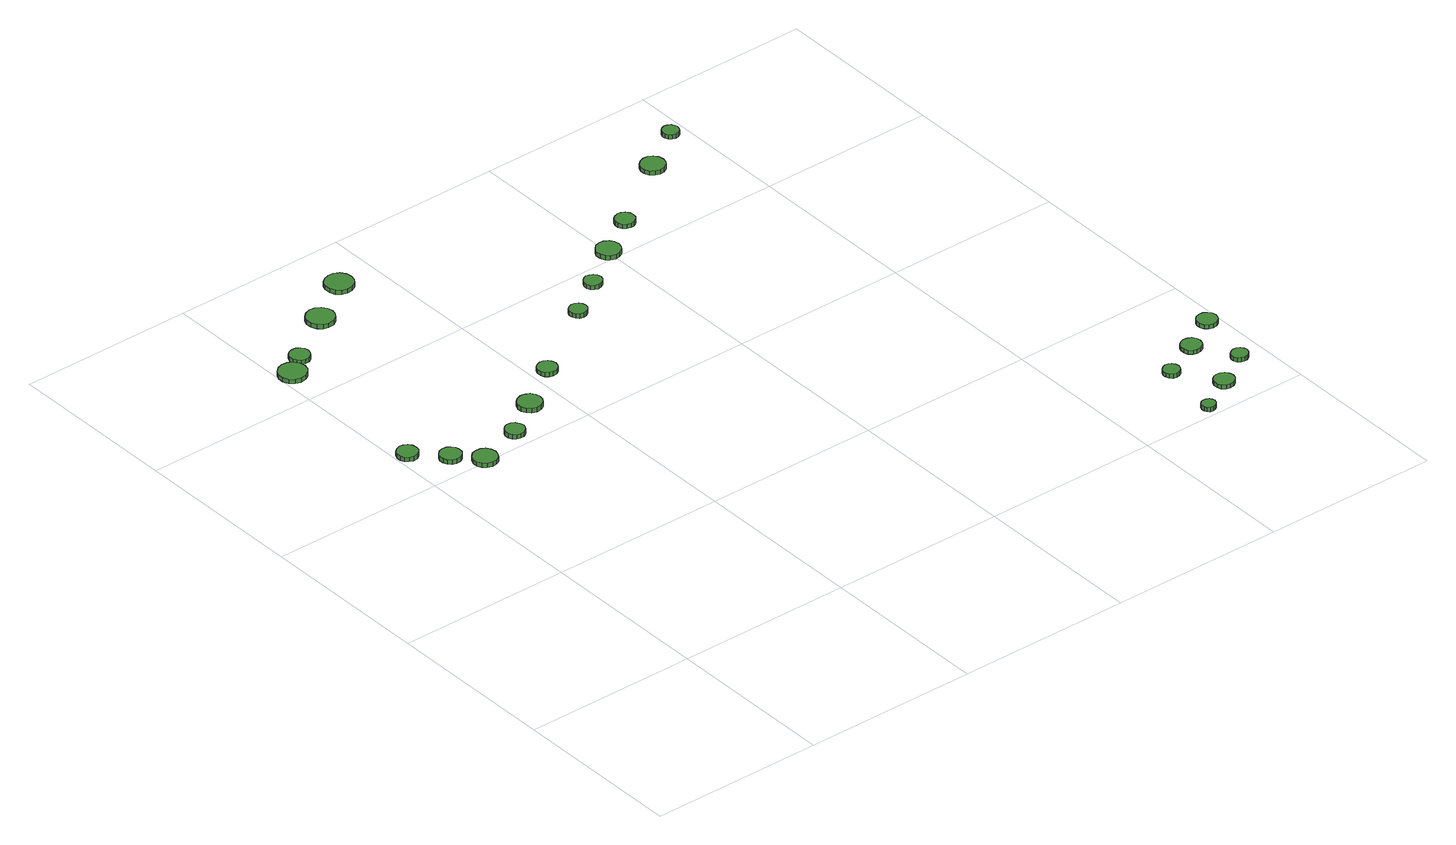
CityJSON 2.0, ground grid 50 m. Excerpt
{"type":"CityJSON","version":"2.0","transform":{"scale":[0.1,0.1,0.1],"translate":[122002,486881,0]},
"CityObjects":{
"tree1":{"type":"SolitaryVegetationObject","attributes":{"function":"something"},"geometry":[{"type":"MultiSurface","lod":"1","boundaries":[[[0,1,2,3,4,5,6,7,8,9,10,11,12,13,14]],[[15,16,17,18,19,20,21,22,23,24,25,26,27,28,29]],[[0,29,28,1]],[[1,28,27,2]],[[2,27,26,3]],[[3,26,25,4]],[[4,25,24,5]],[[5,24,23,6]],[[6,23,22,7]],[[7,22,21,8]],[[8,21,20,9]],[[9,20,19,10]],[[10,19,18,11]],[[11,18,17,12]],[[12,17,16,13]],[[13,16,15,14]],[[14,15,29,0]]]}]},
"tree2":{"type":"SolitaryVegetationObject","attributes":{"function":"something"},"geometry":[{"type":"MultiSurface","lod":"1","boundaries":[[[30,31,32,33,34,35,36,37,38,39,40,41,42,43,44]],[[45,46,47,48,49,50,51,52,53,54,55,56,57,58,59]],[[30,59,58,31]],[[31,58,57,32]],[[32,57,56,33]],[[33,56,55,34]],[[34,55,54,35]],[[35,54,53,36]],[[36,53,52,37]],[[37,52,51,38]],[[38,51,50,39]],[[39,50,49,40]],[[40,49,48,41]],[[41,48,47,42]],[[42,47,46,43]],[[43,46,45,44]],[[44,45,59,30]]]}]},
"tree3":{"type":"SolitaryVegetationObject","attributes":{"function":"something"},"geometry":[{"type":"MultiSurface","lod":"1","boundaries":[[[60,61,62,63,64,65,66,67,68,69,70,71,72,73,74]],[[75,76,77,78,79,80,81,82,83,84,85,86,87,88,89]],[[60,89,88,61]],[[61,88,87,62]],[[62,87,86,63]],[[63,86,85,64]],[[64,85,84,65]],[[65,84,83,66]],[[66,83,82,67]],[[67,82,81,68]],[[68,81,80,69]],[[69,80,79,70]],[[70,79,78,71]],[[71,78,77,72]],[[72,77,76,73]],[[73,76,75,74]],[[74,75,89,60]]]}]},
"tree4":{"type":"SolitaryVegetationObject","attributes":{"function":"something"},"geometry":[{"type":"MultiSurface","lod":"1","boundaries":[[[90,91,92,93,94,95,96,97,98,99,100,101,102,103,104]],[[105,106,107,108,109,110,111,112,113,114,115,116,117,118,119]],[[90,119,118,91]],[[91,118,117,92]],[[92,117,116,93]],[[93,116,115,94]],[[94,115,114,95]],[[95,114,113,96]],[[96,113,112,97]],[[97,112,111,98]],[[98,111,110,99]],[[99,110,109,100]],[[100,109,108,101]],[[101,108,107,102]],[[102,107,106,103]],[[103,106,105,104]],[[104,105,119,90]]]}]},
"tree5":{"type":"SolitaryVegetationObject","attributes":{"function":"something"},"geometry":[{"type":"MultiSurface","lod":"1","boundaries":[[[120,121,122,123,124,125,126,127,128,129,130,131,132,133,134]],[[135,136,137,138,139,140,141,142,143,144,145,146,147,148,149]],[[120,149,148,121]],[[121,148,147,122]],[[122,147,146,123]],[[123,146,145,124]],[[124,145,144,125]],[[125,144,143,126]],[[126,143,142,127]],[[127,142,141,128]],[[128,141,140,129]],[[129,140,139,130]],[[130,139,138,131]],[[131,138,137,132]],[[132,137,136,133]],[[133,136,135,134]],[[134,135,149,120]]]}]},
"tree6":{"type":"SolitaryVegetationObject","attributes":{"function":"something"},"geometry":[{"type":"MultiSurface","lod":"1","boundaries":[[[150,151,152,153,154,155,156,157,158,159,160,161,162,163,164]],[[165,166,167,168,169,170,171,172,173,174,175,176,177,178,179]],[[150,179,178,151]],[[151,178,177,152]],[[152,177,176,153]],[[153,176,175,154]],[[154,175,174,155]],[[155,174,173,156]],[[156,173,172,157]],[[157,172,171,158]],[[158,171,170,159]],[[159,170,169,160]],[[160,169,168,161]],[[161,168,167,162]],[[162,167,166,163]],[[163,166,165,164]],[[164,165,179,150]]]}]},
"tree7":{"type":"SolitaryVegetationObject","attributes":{"function":"something"},"geometry":[{"type":"MultiSurface","lod":"1","boundaries":[[[180,181,182,183,184,185,186,187,188,189,190,191,192,193,194]],[[195,196,197,198,199,200,201,202,203,204,205,206,207,208,209]],[[180,209,208,181]],[[181,208,207,182]],[[182,207,206,183]],[[183,206,205,184]],[[184,205,204,185]],[[185,204,203,186]],[[186,203,202,187]],[[187,202,201,188]],[[188,201,200,189]],[[189,200,199,190]],[[190,199,198,191]],[[191,198,197,192]],[[192,197,196,193]],[[193,196,195,194]],[[194,195,209,180]]]}]},
"tree8":{"type":"SolitaryVegetationObject","attributes":{"function":"something"},"geometry":[{"type":"MultiSurface","lod":"1","boundaries":[[[210,211,212,213,214,215,216,217,218,219,220,221,222,223,224]],[[225,226,227,228,229,230,231,232,233,234,235,236,237,238,239]],[[210,239,238,211]],[[211,238,237,212]],[[212,237,236,213]],[[213,236,235,214]],[[214,235,234,215]],[[215,234,233,216]],[[216,233,232,217]],[[217,232,231,218]],[[218,231,230,219]],[[219,230,229,220]],[[220,229,228,221]],[[221,228,227,222]],[[222,227,226,223]],[[223,226,225,224]],[[224,225,239,210]]]}]},
"tree9":{"type":"SolitaryVegetationObject","attributes":{"function":"something"},"geometry":[{"type":"MultiSurface","lod":"1","boundaries":[[[240,241,242,243,244,245,246,247,248,249,250,251,252,253,254]],[[255,256,257,258,259,260,261,262,263,264,265,266,267,268,269]],[[240,269,268,241]],[[241,268,267,242]],[[242,267,266,243]],[[243,266,265,244]],[[244,265,264,245]],[[245,264,263,246]],[[246,263,262,247]],[[247,262,261,248]],[[248,261,260,249]],[[249,260,259,250]],[[250,259,258,251]],[[251,258,257,252]],[[252,257,256,253]],[[253,256,255,254]],[[254,255,269,240]]]}]},
"tree10":{"type":"SolitaryVegetationObject","attributes":{"function":"something"},"geometry":[{"type":"MultiSurface","lod":"1","boundaries":[[[270,271,272,273,274,275,276,277,278,279,280,281,282,283,284]],[[285,286,287,288,289,290,291,292,293,294,295,296,297,298,299]],[[270,299,298,271]],[[271,298,297,272]],[[272,297,296,273]],[[273,296,295,274]],[[274,295,294,275]],[[275,294,293,276]],[[276,293,292,277]],[[277,292,291,278]],[[278,291,290,279]],[[279,290,289,280]],[[280,289,288,281]],[[281,288,287,282]],[[282,287,286,283]],[[283,286,285,284]],[[284,285,299,270]]]}]},
"tree11":{"type":"SolitaryVegetationObject","attributes":{"function":"something"},"geometry":[{"type":"MultiSurface","lod":"1","boundaries":[[[300,301,302,303,304,305,306,307,308,309,310,311,312,313,314]],[[315,316,317,318,319,320,321,322,323,324,325,326,327,328,329]],[[300,329,328,301]],[[301,328,327,302]],[[302,327,326,303]],[[303,326,325,304]],[[304,325,324,305]],[[305,324,323,306]],[[306,323,322,307]],[[307,322,321,308]],[[308,321,320,309]],[[309,320,319,310]],[[310,319,318,311]],[[311,318,317,312]],[[312,317,316,313]],[[313,316,315,314]],[[314,315,329,300]]]}]},
"tree12":{"type":"SolitaryVegetationObject","attributes":{"function":"something"},"geometry":[{"type":"MultiSurface","lod":"1","boundaries":[[[330,331,332,333,334,335,336,337,338,339,340,341,342,343,344]],[[345,346,347,348,349,350,351,352,353,354,355,356,357,358,359]],[[330,359,358,331]],[[331,358,357,332]],[[332,357,356,333]],[[333,356,355,334]],[[334,355,354,335]],[[335,354,353,336]],[[336,353,352,337]],[[337,352,351,338]],[[338,351,350,339]],[[339,350,349,340]],[[340,349,348,341]],[[341,348,347,342]],[[342,347,346,343]],[[343,346,345,344]],[[344,345,359,330]]]}]},
"tree13":{"type":"SolitaryVegetationObject","attributes":{"function":"something"},"geometry":[{"type":"MultiSurface","lod":"1","boundaries":[[[360,361,362,363,364,365,366,367,368,369,370,371,372,373,374]],[[375,376,377,378,379,380,381,382,383,384,385,386,387,388,389]],[[360,389,388,361]],[[361,388,387,362]],[[362,387,386,363]],[[363,386,385,364]],[[364,385,384,365]],[[365,384,383,366]],[[366,383,382,367]],[[367,382,381,368]],[[368,381,380,369]],[[369,380,379,370]],[[370,379,378,371]],[[371,378,377,372]],[[372,377,376,373]],[[373,376,375,374]],[[374,375,389,360]]]}]},
"tree14":{"type":"SolitaryVegetationObject","attributes":{"function":"something"},"geometry":[{"type":"MultiSurface","lod":"1","boundaries":[[[390,391,392,393,394,395,396,397,398,399,400,401,402,403,404]],[[405,406,407,408,409,410,411,412,413,414,415,416,417,418,419]],[[390,419,418,391]],[[391,418,417,392]],[[392,417,416,393]],[[393,416,415,394]],[[394,415,414,395]],[[395,414,413,396]],[[396,413,412,397]],[[397,412,411,398]],[[398,411,410,399]],[[399,410,409,400]],[[400,409,408,401]],[[401,408,407,402]],[[402,407,406,403]],[[403,406,405,404]],[[404,405,419,390]]]}]},
"tree15":{"type":"SolitaryVegetationObject","attributes":{"function":"something"},"geometry":[{"type":"MultiSurface","lod":"1","boundaries":[[[420,421,422,423,424,425,426,427,428,429,430,431,432,433,434]],[[435,436,437,438,439,440,441,442,443,444,445,446,447,448,449]],[[420,449,448,421]],[[421,448,447,422]],[[422,447,446,423]],[[423,446,445,424]],[[424,445,444,425]],[[425,444,443,426]],[[426,443,442,427]],[[427,442,441,428]],[[428,441,440,429]],[[429,440,439,430]],[[430,439,438,431]],[[431,438,437,432]],[[432,437,436,433]],[[433,436,435,434]],[[434,435,449,420]]]}]},
"tree16":{"type":"SolitaryVegetationObject","attributes":{"function":"something"},"geometry":[{"type":"MultiSurface","lod":"1","boundaries":[[[450,451,452,453,454,455,456,457,458,459,460,461,462,463,464]],[[465,466,467,468,469,470,471,472,473,474,475,476,477,478,479]],[[450,479,478,451]],[[451,478,477,452]],[[452,477,476,453]],[[453,476,475,454]],[[454,475,474,455]],[[455,474,473,456]],[[456,473,472,457]],[[457,472,471,458]],[[458,471,470,459]],[[459,470,469,460]],[[460,469,468,461]],[[461,468,467,462]],[[462,467,466,463]],[[463,466,465,464]],[[464,465,479,450]]]}]},
"tree17":{"type":"SolitaryVegetationObject","attributes":{"function":"something"},"geometry":[{"type":"MultiSurface","lod":"1","boundaries":[[[480,481,482,483,484,485,486,487,488,489,490,491,492,493,494]],[[495,496,497,498,499,500,501,502,503,504,505,506,507,508,509]],[[480,509,508,481]],[[481,508,507,482]],[[482,507,506,483]],[[483,506,505,484]],[[484,505,504,485]],[[485,504,503,486]],[[486,503,502,487]],[[487,502,501,488]],[[488,501,500,489]],[[489,500,499,490]],[[490,499,498,491]],[[491,498,497,492]],[[492,497,496,493]],[[493,496,495,494]],[[494,495,509,480]]]}]},
"tree18":{"type":"SolitaryVegetationObject","attributes":{"function":"something"},"geometry":[{"type":"MultiSurface","lod":"1","boundaries":[[[510,511,512,513,514,515,516,517,518,519,520,521,522,523,524]],[[525,526,527,528,529,530,531,532,533,534,535,536,537,538,539]],[[510,539,538,511]],[[511,538,537,512]],[[512,537,536,513]],[[513,536,535,514]],[[514,535,534,515]],[[515,534,533,516]],[[516,533,532,517]],[[517,532,531,518]],[[518,531,530,519]],[[519,530,529,520]],[[520,529,528,521]],[[521,528,527,522]],[[522,527,526,523]],[[523,526,525,524]],[[524,525,539,510]]]}]},
"tree19":{"type":"SolitaryVegetationObject","attributes":{"function":"something"},"geometry":[{"type":"MultiSurface","lod":"1","boundaries":[[[540,541,542,543,544,545,546,547,548,549,550,551,552,553,554]],[[555,556,557,558,559,560,561,562,563,564,565,566,567,568,569]],[[540,569,568,541]],[[541,568,567,542]],[[542,567,566,543]],[[543,566,565,544]],[[544,565,564,545]],[[545,564,563,546]],[[546,563,562,547]],[[547,562,561,548]],[[548,561,560,549]],[[549,560,559,550]],[[550,559,558,551]],[[551,558,557,552]],[[552,557,556,553]],[[553,556,555,554]],[[554,555,569,540]]]}]},
"tree20":{"type":"SolitaryVegetationObject","attributes":{"function":"something"},"geometry":[{"type":"MultiSurface","lod":"1","boundaries":[[[570,571,572,573,574,575,576,577,578,579,580,581,582,583,584]],[[585,586,587,588,589,590,591,592,593,594,595,596,597,598,599]],[[570,599,598,571]],[[571,598,597,572]],[[572,597,596,573]],[[573,596,595,574]],[[574,595,594,575]],[[575,594,593,576]],[[576,593,592,577]],[[577,592,591,578]],[[578,591,590,579]],[[579,590,589,580]],[[580,589,588,581]],[[581,588,587,582]],[[582,587,586,583]],[[583,586,585,584]],[[584,585,599,570]]]}]},
"tree21":{"type":"SolitaryVegetationObject","attributes":{"function":"something"},"geometry":[{"type":"MultiSurface","lod":"1","boundaries":[[[600,601,602,603,604,605,606,607,608,609,610,611,612,613,614]],[[615,616,617,618,619,620,621,622,623,624,625,626,627,628,629]],[[600,629,628,601]],[[601,628,627,602]],[[602,627,626,603]],[[603,626,625,604]],[[604,625,624,605]],[[605,624,623,606]],[[606,623,622,607]],[[607,622,621,608]],[[608,621,620,609]],[[609,620,619,610]],[[610,619,618,611]],[[611,618,617,612]],[[612,617,616,613]],[[613,616,615,614]],[[614,615,629,600]]]}]},
"tree22":{"type":"SolitaryVegetationObject","attributes":{"function":"something"},"geometry":[{"type":"MultiSurface","lod":"1","boundaries":[[[630,631,632,633,634,635,636,637,638,639,640,641,642,643,644]],[[645,646,647,648,649,650,651,652,653,654,655,656,657,658,659]],[[630,659,658,631]],[[631,658,657,632]],[[632,657,656,633]],[[633,656,655,634]],[[634,655,654,635]],[[635,654,653,636]],[[636,653,652,637]],[[637,652,651,638]],[[638,651,650,639]],[[639,650,649,640]],[[640,649,648,641]],[[641,648,647,642]],[[642,647,646,643]],[[643,646,645,644]],[[644,645,659,630]]]}]}
},
"vertices":[
[60,1147,17],[58,1159,17],[51,1169,17],[40,1175,17],[28,1176,17],[17,1172,17],[8,1164,17],[3,1153,17],[3,1141,17],[8,1130,17],[17,1122,17],[28,1118,17],[40,1119,17],[51,1125,17],[58,1135,17],[58,1135,4],[51,1125,4],[40,1119,4],[28,1118,4],[17,1122,4],[8,1130,4],[3,1141,4],[3,1153,4],[8,1164,4],[17,1172,4],[28,1176,4],[40,1175,4],[51,1169,4],[58,1159,4],[60,1147,4],
[136,1068,19],[134,1080,19],[126,1090,19],[116,1096,19],[103,1097,19],[91,1093,19],[82,1085,19],[77,1074,19],[77,1061,19],[82,1050,19],[91,1042,19],[103,1038,19],[116,1039,19],[126,1045,19],[134,1055,19],[134,1055,6],[126,1045,6],[116,1039,6],[103,1038,6],[91,1042,6],[82,1050,6],[77,1061,6],[77,1074,6],[82,1085,6],[91,1093,6],[103,1097,6],[116,1096,6],[126,1090,6],[134,1080,6],[136,1068,6],
[199,1001,21],[196,1015,21],[188,1027,21],[176,1034,21],[162,1035,21],[148,1031,21],[138,1021,21],[132,1009,21],[132,994,21],[138,982,21],[148,972,21],[162,968,21],[176,969,21],[188,976,21],[196,988,21],[196,988,8],[188,976,8],[176,969,8],[162,968,8],[148,972,8],[138,982,8],[132,994,8],[132,1009,8],[138,1021,8],[148,1031,8],[162,1035,8],[176,1034,8],[188,1027,8],[196,1015,8],[199,1001,8],
[78,1611,14],[75,1627,14],[65,1640,14],[51,1648,14],[35,1650,14],[20,1645,14],[7,1634,14],[1,1619,14],[1,1603,14],[7,1588,14],[20,1577,14],[35,1572,14],[51,1574,14],[65,1582,14],[75,1595,14],[75,1595,1],[65,1582,1],[51,1574,1],[35,1572,1],[20,1577,1],[7,1588,1],[1,1603,1],[1,1619,1],[7,1634,1],[20,1645,1],[35,1650,1],[51,1648,1],[65,1640,1],[75,1627,1],[78,1611,1],
[128,1657,14],[126,1669,14],[119,1678,14],[109,1684,14],[97,1685,14],[86,1682,14],[77,1674,14],[72,1663,14],[72,1651,14],[77,1641,14],[86,1633,14],[97,1629,14],[109,1630,14],[119,1636,14],[126,1646,14],[126,1646,1],[119,1636,1],[109,1630,1],[97,1629,1],[86,1633,1],[77,1641,1],[72,1651,1],[72,1663,1],[77,1674,1],[86,1682,1],[97,1685,1],[109,1684,1],[119,1678,1],[126,1669,1],[128,1657,1],
[327,1046,22],[324,1057,22],[317,1067,22],[308,1073,22],[296,1074,22],[285,1070,22],[277,1062,22],[272,1052,22],[272,1040,22],[277,1030,22],[285,1022,22],[296,1019,22],[308,1020,22],[317,1026,22],[324,1035,22],[324,1035,9],[317,1026,9],[308,1020,9],[296,1019,9],[285,1022,9],[277,1030,9],[272,1040,9],[272,1052,9],[277,1062,9],[285,1070,9],[296,1074,9],[308,1073,9],[317,1067,9],[324,1057,9],[327,1046,9],
[442,1120,20],[439,1134,20],[431,1145,20],[419,1152,20],[405,1154,20],[391,1149,20],[381,1140,20],[375,1127,20],[375,1113,20],[381,1100,20],[391,1091,20],[405,1086,20],[419,1088,20],[431,1095,20],[439,1106,20],[439,1106,7],[431,1095,7],[419,1088,7],[405,1086,7],[391,1091,7],[381,1100,7],[375,1113,7],[375,1127,7],[381,1140,7],[391,1149,7],[405,1154,7],[419,1152,7],[431,1145,7],[439,1134,7],[442,1120,7],
[286,1753,16],[282,1769,16],[273,1782,16],[259,1790,16],[242,1792,16],[227,1787,16],[215,1776,16],[208,1761,16],[208,1745,16],[215,1730,16],[227,1719,16],[242,1714,16],[259,1716,16],[273,1724,16],[282,1737,16],[282,1737,3],[273,1724,3],[259,1716,3],[242,1714,3],[227,1719,3],[215,1730,3],[208,1745,3],[208,1761,3],[215,1776,3],[227,1787,3],[242,1792,3],[259,1790,3],[273,1782,3],[282,1769,3],[286,1753,3],
[568,1212,20],[565,1223,20],[559,1232,20],[549,1238,20],[538,1239,20],[527,1235,20],[518,1228,20],[514,1217,20],[514,1206,20],[518,1195,20],[527,1188,20],[538,1184,20],[549,1185,20],[559,1191,20],[565,1200,20],[565,1200,7],[559,1191,7],[549,1185,7],[538,1184,7],[527,1188,7],[518,1195,7],[514,1206,7],[514,1217,7],[518,1228,7],[527,1235,7],[538,1239,7],[549,1238,7],[559,1232,7],[565,1223,7],[568,1212,7],
[421,1843,15],[418,1859,15],[408,1873,15],[394,1881,15],[378,1882,15],[362,1877,15],[350,1867,15],[344,1852,15],[344,1835,15],[350,1820,15],[362,1809,15],[378,1804,15],[394,1806,15],[408,1814,15],[418,1827,15],[418,1827,2],[408,1814,2],[394,1806,2],[378,1804,2],[362,1809,2],[350,1820,2],[344,1835,2],[344,1852,2],[350,1867,2],[362,1877,2],[378,1882,2],[394,1881,2],[408,1873,2],[418,1859,2],[421,1843,2],
[791,1364,19],[789,1374,19],[783,1382,19],[774,1387,19],[764,1389,19],[754,1385,19],[746,1378,19],[742,1369,19],[742,1358,19],[746,1349,19],[754,1342,19],[764,1339,19],[774,1340,19],[783,1345,19],[789,1353,19],[789,1353,6],[783,1345,6],[774,1340,6],[764,1339,6],[754,1342,6],[746,1349,6],[742,1358,6],[742,1369,6],[746,1378,6],[754,1385,6],[764,1389,6],[774,1387,6],[783,1382,6],[789,1374,6],[791,1364,6],
[902,1438,19],[899,1449,19],[893,1457,19],[884,1462,19],[874,1464,19],[864,1460,19],[856,1453,19],[852,1444,19],[852,1433,19],[856,1424,19],[864,1417,19],[874,1413,19],[884,1415,19],[893,1420,19],[899,1428,19],[899,1428,6],[893,1420,6],[884,1415,6],[874,1413,6],[864,1417,6],[856,1424,6],[852,1433,6],[852,1444,6],[856,1453,6],[864,1460,6],[874,1464,6],[884,1462,6],[893,1457,6],[899,1449,6],[902,1438,6],
[1029,1522,20],[1026,1536,20],[1018,1547,20],[1006,1555,20],[992,1556,20],[978,1552,20],[968,1542,20],[962,1529,20],[962,1515,20],[968,1502,20],[978,1493,20],[992,1488,20],[1006,1490,20],[1018,1497,20],[1026,1508,20],[1026,1508,7],[1018,1497,7],[1006,1490,7],[992,1488,7],[978,1493,7],[968,1502,7],[962,1515,7],[962,1529,7],[968,1542,7],[978,1552,7],[992,1556,7],[1006,1555,7],[1018,1547,7],[1026,1536,7],[1029,1522,7],
[1140,1599,20],[1138,1611,20],[1131,1620,20],[1121,1626,20],[1110,1627,20],[1099,1623,20],[1090,1616,20],[1085,1605,20],[1085,1594,20],[1090,1583,20],[1099,1575,20],[1110,1572,20],[1121,1573,20],[1131,1579,20],[1138,1588,20],[1138,1588,7],[1131,1579,7],[1121,1573,7],[1110,1572,7],[1099,1575,7],[1090,1583,7],[1085,1594,7],[1085,1605,7],[1090,1616,7],[1099,1623,7],[1110,1627,7],[1121,1626,7],[1131,1620,7],[1138,1611,7],[1140,1599,7],
[1743,28,20],[1741,36,20],[1736,42,20],[1729,46,20],[1721,47,20],[1713,45,20],[1707,39,20],[1704,32,20],[1704,23,20],[1707,16,20],[1713,10,20],[1721,8,20],[1729,9,20],[1736,13,20],[1741,20,20],[1741,20,7],[1736,13,7],[1729,9,7],[1721,8,7],[1713,10,7],[1707,16,7],[1704,23,7],[1704,32,7],[1707,39,7],[1713,45,7],[1721,47,7],[1729,46,7],[1736,42,7],[1741,36,7],[1743,28,7],
[1772,206,19],[1770,216,19],[1764,224,19],[1756,229,19],[1746,230,19],[1737,227,19],[1730,220,19],[1726,211,19],[1726,202,19],[1730,193,19],[1737,186,19],[1746,183,19],[1756,184,19],[1764,189,19],[1770,197,19],[1770,197,6],[1764,189,6],[1756,184,6],[1746,183,6],[1737,186,6],[1730,193,6],[1726,202,6],[1726,211,6],[1730,220,6],[1737,227,6],[1746,230,6],[1756,229,6],[1764,224,6],[1770,216,6],[1772,206,6],
[1356,1744,20],[1353,1758,20],[1345,1769,20],[1333,1776,20],[1319,1777,20],[1306,1773,20],[1295,1764,20],[1289,1751,20],[1289,1737,20],[1295,1724,20],[1306,1714,20],[1319,1710,20],[1333,1711,20],[1345,1718,20],[1353,1730,20],[1353,1730,7],[1345,1718,7],[1333,1711,7],[1319,1710,7],[1306,1714,7],[1295,1724,7],[1289,1737,7],[1289,1751,7],[1295,1764,7],[1306,1773,7],[1319,1777,7],[1333,1776,7],[1345,1769,7],[1353,1758,7],[1356,1744,7],
[1852,88,19],[1849,100,19],[1842,109,19],[1832,115,19],[1820,116,19],[1809,113,19],[1800,105,19],[1795,94,19],[1795,82,19],[1800,71,19],[1809,63,19],[1820,60,19],[1832,61,19],[1842,67,19],[1849,76,19],[1849,76,7],[1842,67,7],[1832,61,7],[1820,60,7],[1809,63,7],[1800,71,7],[1795,82,7],[1795,94,7],[1800,105,7],[1809,113,7],[1820,116,7],[1832,115,7],[1842,109,7],[1849,100,7],[1852,88,7],
[1886,260,19],[1884,272,19],[1877,282,19],[1866,287,19],[1854,289,19],[1843,285,19],[1834,277,19],[1830,266,19],[1830,254,19],[1834,243,19],[1843,236,19],[1854,232,19],[1866,233,19],[1877,239,19],[1884,249,19],[1884,249,7],[1877,239,7],[1866,233,7],[1854,232,7],[1843,236,7],[1834,243,7],[1830,254,7],[1830,266,7],[1834,277,7],[1843,285,7],[1854,289,7],[1866,287,7],[1877,282,7],[1884,272,7],[1886,260,7],
[1950,152,20],[1948,161,20],[1942,169,20],[1933,174,20],[1924,175,20],[1915,172,20],[1907,166,20],[1903,157,20],[1903,147,20],[1907,138,20],[1915,132,20],[1924,129,20],[1933,130,20],[1942,135,20],[1948,142,20],[1948,142,7],[1942,135,7],[1933,130,7],[1924,129,7],[1915,132,7],[1907,138,7],[1903,147,7],[1903,157,7],[1907,166,7],[1915,172,7],[1924,175,7],[1933,174,7],[1942,169,7],[1948,161,7],[1950,152,7],
[1476,1833,19],[1474,1842,19],[1469,1850,19],[1460,1855,19],[1451,1856,19],[1442,1853,19],[1434,1847,19],[1430,1838,19],[1430,1828,19],[1434,1819,19],[1442,1813,19],[1451,1810,19],[1460,1811,19],[1469,1816,19],[1474,1824,19],[1474,1824,6],[1469,1816,6],[1460,1811,6],[1451,1810,6],[1442,1813,6],[1434,1819,6],[1430,1828,6],[1430,1838,6],[1434,1847,6],[1442,1853,6],[1451,1856,6],[1460,1855,6],[1469,1850,6],[1474,1842,6],[1476,1833,6],
[1989,323,19],[1986,335,19],[1979,344,19],[1969,350,19],[1957,351,19],[1946,348,19],[1937,340,19],[1932,329,19],[1932,317,19],[1937,306,19],[1946,298,19],[1957,295,19],[1969,296,19],[1979,302,19],[1986,311,19],[1986,311,7],[1979,302,7],[1969,296,7],[1957,295,7],[1946,298,7],[1937,306,7],[1932,317,7],[1932,329,7],[1937,340,7],[1946,348,7],[1957,351,7],[1969,350,7],[1979,344,7],[1986,335,7],[1989,323,7]
]}
